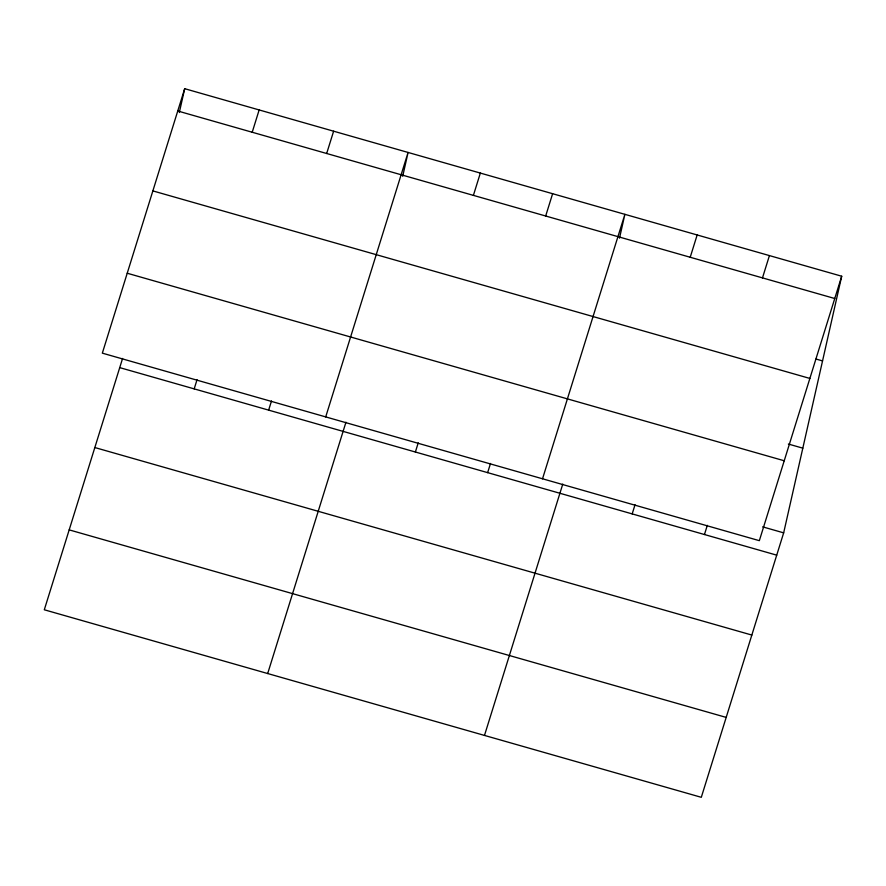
<?xml version="1.0" encoding="UTF-8"?>
<svg xmlns="http://www.w3.org/2000/svg" width="886" height="886" viewBox="0 0 886 886"><rect width="100%" height="100%" fill="white"/><g stroke="black" fill="none" stroke-linecap="round" stroke-linejoin="round"><path stroke-width="1.33" d="M179.315 112.511L184.698 88.689L841.7 276.222L783.667 532.851L701.302 797.311L44.3 609.778L122.589 358.442M402.698 176.27L408.081 152.447L325.705 416.907M619.502 238.146L624.885 214.334L542.52 478.794M184.698 88.689L102.333 353.149L759.335 540.67L841.7 276.222M252.211 132.247L259.155 109.942M194.189 388.876L197.046 379.695M326.668 153.499L333.623 131.194M268.646 410.129L271.504 400.948M267.683 673.548L345.961 422.201M473.401 195.374L480.345 173.08M415.379 452.015L418.236 442.834M545.676 216.007L552.62 193.702M487.643 472.648L490.501 463.456M484.487 735.424L562.776 484.088M690.216 257.261L697.16 234.956M632.183 513.902L635.04 504.721M762.481 277.894L769.425 255.589M704.459 534.524L707.316 525.343M177.754 110.994L834.756 298.516M815.984 359.029L822.551 360.912M152.868 190.9L809.859 378.433M788.363 444.041L802.816 448.161M127.219 273.231L784.221 460.764M762.647 526.849L783.667 532.851M119.721 367.624L776.723 555.157M94.835 447.541L751.837 635.063M69.186 529.872L726.188 717.405"/></g></svg>
